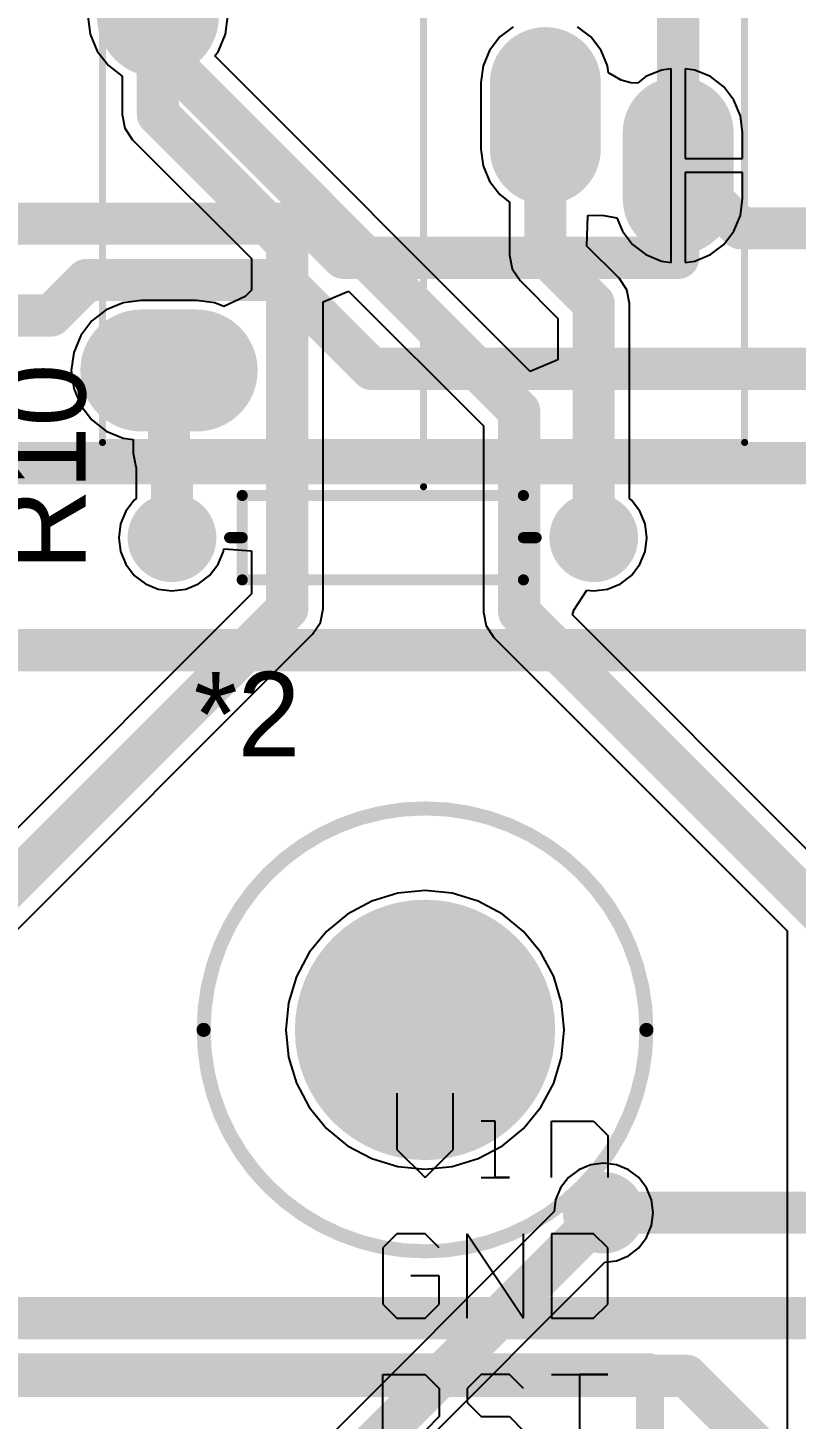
# Model space of a CAD drawing. Header units: millimetres. Extents: x 2.82 to 7.12, y 0.77 to 5.15.
# Drawn here: x 5.982 to 6.529, y 3.668 to 4.658 of the extents above; entities that cross this region are included whole.
import ezdxf

# ---------------------------------------------------------------- set-up
doc = ezdxf.new("R2010")
doc.units = ezdxf.units.MM
doc.header["$MEASUREMENT"] = 0
for name, color, linetype in [('BottomLayer', 5, 'Continuous'), ('BottomSolder', 6, 'Continuous'), ('MultiLayer', 9, 'Continuous'), ('PadHoleLayer', 156, 'Continuous'), ('TopLayer', 1, 'Continuous'), ('TopOverlay', 2, 'Continuous'), ('TopSolder', 216, 'Continuous'), ('ViaHoleLayer', 16, 'Continuous')]:
    doc.layers.add(name, color=color, linetype=linetype)

# ---------------------------------------------------------------- blocks, each defined once
blk = doc.blocks.new('M4_HOLE_2')
at = {"layer": 'BottomLayer', "const_width": 0.08858}
blk.add_lwpolyline([(-0.04429, 0, 1), (0.04429, 0, 1)], format="xyb", close=True, dxfattribs=at)
at = {"layer": 'BottomSolder', "const_width": 0.09258}
blk.add_lwpolyline([(-0.04629, 0, 1), (0.04629, 0, 1)], format="xyb", close=True, dxfattribs=at)
at = {"layer": 'MultiLayer', "const_width": 0.08858}
blk.add_lwpolyline([(-0.04429, 0, 1), (0.04429, 0, 1)], format="xyb", close=True, dxfattribs=at)
at = {"layer": 'PadHoleLayer', "const_width": 0.08858}
blk.add_lwpolyline([(-0.04429, 0, 1), (0.04429, 0, 1)], format="xyb", close=True, dxfattribs=at)
at = {"layer": 'TopLayer', "const_width": 0.08858}
blk.add_lwpolyline([(-0.04429, 0, 1), (0.04429, 0, 1)], format="xyb", close=True, dxfattribs=at)
at = {"layer": 'TopOverlay'}
for points, const_width in [([(0.15748, 0, 1), (-0.15748, 0, 1)], 0.01), ([(-0.15998, 0, 1), (-0.15498, 0, 1)], 0.005), ([(0.15498, 0, 1), (0.15998, 0, 1)], 0.005)]:
    blk.add_lwpolyline(points, format="xyb", close=True, dxfattribs=dict(at, const_width=const_width))
at = {"layer": 'TopSolder', "const_width": 0.09258}
blk.add_lwpolyline([(-0.04629, 0, 1), (0.04629, 0, 1)], format="xyb", close=True, dxfattribs=at)
blk = doc.blocks.new('EC3AW_9')
at = {"layer": 'TopOverlay', "const_width": 0.02}
for points in [[(1.25, 0.8), (1.25, 0)], [(0, 0), (1.25, 0)]]:
    blk.add_lwpolyline(points, dxfattribs=at)
at = {"layer": 'TopOverlay', "const_width": 0.01}
blk.add_lwpolyline([(1.245, 0, 1), (1.255, 0, 1)], format="xyb", close=True, dxfattribs=at)
blk.add_lwpolyline([(1.245, 0, 1), (1.255, 0, 1)], format="xyb", close=True, dxfattribs=at)
blk = doc.blocks.new('N___MCU__0_9_16')
at = {"layer": 'TopOverlay'}
for p, q in [((-1.01995, -1.22499), (-1.01995, -1.16501)), ((-0.88, -1.16501), (-0.88, -1.22499)), ((-0.96997, -1.195), (-0.97997, -1.185)), ((-0.91999, -1.195), (-0.90999, -1.185)), ((-0.94998, -1.195), (-0.96997, -1.195)), ((-0.93998, -1.205), (-0.94998, -1.195)), ((-0.91999, -1.21499), (-0.91999, -1.195)), ((-0.93998, -1.21499), (-0.93998, -1.205)), ((-0.97997, -1.21499), (-0.96997, -1.22499)), ((-0.94998, -1.22499), (-0.93998, -1.21499)), ((-0.90999, -1.22499), (-0.91999, -1.21499)), ((-0.99996, -1.22499), (-1.03995, -1.22499)), ((-1.03995, -1.22499), (-1.01995, -1.22499)), ((-0.96997, -1.22499), (-0.94998, -1.22499)), ((-0.88, -1.22499), (-0.90999, -1.22499)), ((-1.02995, -1.26501), (-1.03995, -1.27501)), ((-0.99996, -1.26501), (-1.02995, -1.26501)), ((-0.99996, -1.32499), (-0.99996, -1.26501)), ((-0.93998, -1.32499), (-0.97997, -1.26501)), ((-0.97997, -1.26501), (-0.97997, -1.32499)), ((-0.93998, -1.26501), (-0.93998, -1.32499)), ((-0.90999, -1.26501), (-0.91999, -1.27501)), ((-0.89, -1.26501), (-0.90999, -1.26501)), ((-0.88, -1.27501), (-0.89, -1.26501)), ((-1.03995, -1.27501), (-1.03995, -1.31499)), ((-0.91999, -1.27501), (-0.91999, -1.295)), ((-0.88, -1.31499), (-0.88, -1.27501)), ((-0.91999, -1.295), (-0.89999, -1.295)), ((-1.03995, -1.31499), (-1.02995, -1.32499)), ((-0.91999, -1.31499), (-0.90999, -1.32499)), ((-0.89, -1.32499), (-0.88, -1.31499)), ((-1.02995, -1.32499), (-0.99996, -1.32499)), ((-0.90999, -1.32499), (-0.89, -1.32499)), ((-1.03995, -1.395), (-1.03995, -1.36501)), ((-0.99996, -1.36501), (-0.99996, -1.405)), ((-0.94998, -1.36501), (-0.96997, -1.36501)), ((-0.96997, -1.36501), (-0.95997, -1.36501)), ((-0.95997, -1.36501), (-0.95997, -1.405)), ((-0.90999, -1.36501), (-0.92998, -1.385)), ((-0.89, -1.385), (-0.90999, -1.36501)), ((-0.92998, -1.385), (-0.92998, -1.42499)), ((-0.89, -1.42499), (-0.89, -1.385)), ((-1.02995, -1.405), (-1.03995, -1.395)), ((-0.99996, -1.405), (-1.02995, -1.405)), ((-0.95997, -1.405), (-0.94998, -1.405))]:
    blk.add_line(p, q, dxfattribs=at)
blk = doc.blocks.new('SJ1_3515_30')
at = {"layer": 'BottomLayer'}
for points, const_width in [([(0.04724, 0.4252), (0.04724, 0.38583)], 0.07874), ([(0.33858, 0.41339), (0.29921, 0.41339)], 0.07874), ([(0.49606, 0.25197), (0.49606, 0.2126)], 0.07874), ([(0.25197, 0.1378), (0.20472, 0.1378)], 0.07087), ([(0.21653, 0.04331), (0.16929, 0.04331)], 0.07087)]:
    blk.add_lwpolyline(points, dxfattribs=dict(at, const_width=const_width))
for points, const_width in [([(0.02756, 0.4252, 1), (0.06693, 0.4252, 1)], 0.03937), ([(0.27953, 0.41339, 1), (0.3189, 0.41339, 1)], 0.03937), ([(0.3189, 0.41339, 1), (0.35827, 0.41339, 1)], 0.03937), ([(0.02756, 0.38583, 1), (0.06693, 0.38583, 1)], 0.03937), ([(0.47638, 0.25197, 1), (0.51575, 0.25197, 1)], 0.03937), ([(0.47638, 0.2126, 1), (0.51575, 0.2126, 1)], 0.03937), ([(0.18701, 0.1378, 1), (0.22244, 0.1378, 1)], 0.03543), ([(0.23425, 0.1378, 1), (0.26969, 0.1378, 1)], 0.03543), ([(0.15157, 0.04331, 1), (0.18701, 0.04331, 1)], 0.03543), ([(0.19882, 0.04331, 1), (0.23425, 0.04331, 1)], 0.03543)]:
    blk.add_lwpolyline(points, format="xyb", close=True, dxfattribs=dict(at, const_width=const_width))
at = {"layer": 'BottomSolder'}
for points, const_width in [([(0.04724, 0.4252), (0.04724, 0.38583)], 0.08674), ([(0.33858, 0.41339), (0.29921, 0.41339)], 0.08674), ([(0.49606, 0.25197), (0.49606, 0.2126)], 0.08674), ([(0.25197, 0.1378), (0.20472, 0.1378)], 0.07887), ([(0.21653, 0.04331), (0.16929, 0.04331)], 0.07887)]:
    blk.add_lwpolyline(points, dxfattribs=dict(at, const_width=const_width))
for points, const_width in [([(0.02556, 0.4252, 1), (0.06893, 0.4252, 1)], 0.04337), ([(0.27753, 0.41339, 1), (0.3209, 0.41339, 1)], 0.04337), ([(0.3169, 0.41339, 1), (0.36027, 0.41339, 1)], 0.04337), ([(0.02556, 0.38583, 1), (0.06893, 0.38583, 1)], 0.04337), ([(0.47438, 0.25197, 1), (0.51775, 0.25197, 1)], 0.04337), ([(0.47438, 0.2126, 1), (0.51775, 0.2126, 1)], 0.04337), ([(0.18501, 0.1378, 1), (0.22444, 0.1378, 1)], 0.03943), ([(0.23225, 0.1378, 1), (0.27169, 0.1378, 1)], 0.03943), ([(0.14957, 0.04331, 1), (0.18901, 0.04331, 1)], 0.03943), ([(0.19682, 0.04331, 1), (0.23625, 0.04331, 1)], 0.03943)]:
    blk.add_lwpolyline(points, format="xyb", close=True, dxfattribs=dict(at, const_width=const_width))
at = {"layer": 'MultiLayer'}
for points, const_width in [([(0.04724, 0.4252), (0.04724, 0.38583)], 0.07874), ([(0.33858, 0.41339), (0.29921, 0.41339)], 0.07874), ([(0.49606, 0.25197), (0.49606, 0.2126)], 0.07874), ([(0.25197, 0.1378), (0.20472, 0.1378)], 0.07087), ([(0.21653, 0.04331), (0.16929, 0.04331)], 0.07087)]:
    blk.add_lwpolyline(points, dxfattribs=dict(at, const_width=const_width))
for points, const_width in [([(0.02756, 0.4252, 1), (0.06693, 0.4252, 1)], 0.03937), ([(0.27953, 0.41339, 1), (0.3189, 0.41339, 1)], 0.03937), ([(0.3189, 0.41339, 1), (0.35827, 0.41339, 1)], 0.03937), ([(0.02756, 0.38583, 1), (0.06693, 0.38583, 1)], 0.03937), ([(0.47638, 0.25197, 1), (0.51575, 0.25197, 1)], 0.03937), ([(0.47638, 0.2126, 1), (0.51575, 0.2126, 1)], 0.03937), ([(0.18701, 0.1378, 1), (0.22244, 0.1378, 1)], 0.03543), ([(0.23425, 0.1378, 1), (0.26969, 0.1378, 1)], 0.03543), ([(0.15157, 0.04331, 1), (0.18701, 0.04331, 1)], 0.03543), ([(0.19882, 0.04331, 1), (0.23425, 0.04331, 1)], 0.03543)]:
    blk.add_lwpolyline(points, format="xyb", close=True, dxfattribs=dict(at, const_width=const_width))
at = {"layer": 'PadHoleLayer'}
for points, const_width in [([(0.30413, 0.41339, 1), (0.33366, 0.41339, 1)], 0.02953), ([(0.03248, 0.40551, 1), (0.06201, 0.40551, 1)], 0.02953), ([(0.4813, 0.23228, 1), (0.51083, 0.23228, 1)], 0.02953), ([(0.21457, 0.1378, 1), (0.24213, 0.1378, 1)], 0.02756), ([(0.17913, 0.04331, 1), (0.20669, 0.04331, 1)], 0.02756)]:
    blk.add_lwpolyline(points, format="xyb", close=True, dxfattribs=dict(at, const_width=const_width))
at = {"layer": 'TopLayer'}
for points, const_width in [([(0.04724, 0.4252), (0.04724, 0.38583)], 0.07874), ([(0.33858, 0.41339), (0.29921, 0.41339)], 0.07874), ([(0.49606, 0.25197), (0.49606, 0.2126)], 0.07874), ([(0.25197, 0.1378), (0.20472, 0.1378)], 0.07087), ([(0.21653, 0.04331), (0.16929, 0.04331)], 0.07087)]:
    blk.add_lwpolyline(points, dxfattribs=dict(at, const_width=const_width))
for points, const_width in [([(0.02756, 0.4252, 1), (0.06693, 0.4252, 1)], 0.03937), ([(0.27953, 0.41339, 1), (0.3189, 0.41339, 1)], 0.03937), ([(0.3189, 0.41339, 1), (0.35827, 0.41339, 1)], 0.03937), ([(0.02756, 0.38583, 1), (0.06693, 0.38583, 1)], 0.03937), ([(0.47638, 0.25197, 1), (0.51575, 0.25197, 1)], 0.03937), ([(0.47638, 0.2126, 1), (0.51575, 0.2126, 1)], 0.03937), ([(0.18701, 0.1378, 1), (0.22244, 0.1378, 1)], 0.03543), ([(0.23425, 0.1378, 1), (0.26969, 0.1378, 1)], 0.03543), ([(0.15157, 0.04331, 1), (0.18701, 0.04331, 1)], 0.03543), ([(0.19882, 0.04331, 1), (0.23425, 0.04331, 1)], 0.03543)]:
    blk.add_lwpolyline(points, format="xyb", close=True, dxfattribs=dict(at, const_width=const_width))
at = {"layer": 'TopOverlay', "const_width": 0.005}
for points in [[(-0.00394, 0.45276), (-0.00394, -0.00394)], [(-0.00394, 0.45276), (0.56299, 0.45276)], [(0.56299, 0.45276), (0.56299, -0.00394)], [(0.56299, 0.34252), (0.69291, 0.34252)], [(0.69291, 0.34252), (0.69291, 0.1063)], [(-0.03543, 0.22441), (0.69291, 0.22441)], [(0.56299, 0.1063), (0.69291, 0.1063)], [(-0.00394, -0.00394), (0.56299, -0.00394)]]:
    blk.add_lwpolyline(points, dxfattribs=at)
at = {"layer": 'TopOverlay', "const_width": 0.0025}
for points in [[(-0.00519, 0.45276, 1), (-0.00269, 0.45276, 1)], [(-0.00519, 0.45276, 1), (-0.00269, 0.45276, 1)], [(0.56174, 0.45276, 1), (0.56424, 0.45276, 1)], [(0.56174, 0.45276, 1), (0.56424, 0.45276, 1)], [(0.56174, 0.34252, 1), (0.56424, 0.34252, 1)], [(0.69166, 0.34252, 1), (0.69416, 0.34252, 1)], [(0.69166, 0.34252, 1), (0.69416, 0.34252, 1)], [(-0.03668, 0.22441, 1), (-0.03418, 0.22441, 1)], [(0.69166, 0.22441, 1), (0.69416, 0.22441, 1)], [(0.56174, 0.1063, 1), (0.56424, 0.1063, 1)], [(0.69166, 0.1063, 1), (0.69416, 0.1063, 1)], [(0.69166, 0.1063, 1), (0.69416, 0.1063, 1)], [(-0.00519, -0.00394, 1), (-0.00269, -0.00394, 1)], [(-0.00519, -0.00394, 1), (-0.00269, -0.00394, 1)], [(0.56174, -0.00394, 1), (0.56424, -0.00394, 1)], [(0.56174, -0.00394, 1), (0.56424, -0.00394, 1)]]:
    blk.add_lwpolyline(points, format="xyb", close=True, dxfattribs=at)
at = {"layer": 'TopSolder'}
for points, const_width in [([(0.04724, 0.4252), (0.04724, 0.38583)], 0.08674), ([(0.33858, 0.41339), (0.29921, 0.41339)], 0.08674), ([(0.49606, 0.25197), (0.49606, 0.2126)], 0.08674), ([(0.25197, 0.1378), (0.20472, 0.1378)], 0.07887), ([(0.21653, 0.04331), (0.16929, 0.04331)], 0.07887)]:
    blk.add_lwpolyline(points, dxfattribs=dict(at, const_width=const_width))
for points, const_width in [([(0.02556, 0.4252, 1), (0.06893, 0.4252, 1)], 0.04337), ([(0.27753, 0.41339, 1), (0.3209, 0.41339, 1)], 0.04337), ([(0.3169, 0.41339, 1), (0.36027, 0.41339, 1)], 0.04337), ([(0.02556, 0.38583, 1), (0.06893, 0.38583, 1)], 0.04337), ([(0.47438, 0.25197, 1), (0.51775, 0.25197, 1)], 0.04337), ([(0.47438, 0.2126, 1), (0.51775, 0.2126, 1)], 0.04337), ([(0.18501, 0.1378, 1), (0.22444, 0.1378, 1)], 0.03943), ([(0.23225, 0.1378, 1), (0.27169, 0.1378, 1)], 0.03943), ([(0.14957, 0.04331, 1), (0.18901, 0.04331, 1)], 0.03943), ([(0.19682, 0.04331, 1), (0.23625, 0.04331, 1)], 0.03943)]:
    blk.add_lwpolyline(points, format="xyb", close=True, dxfattribs=dict(at, const_width=const_width))
blk = doc.blocks.new('AXIAL_0_3_46')
at = {"layer": 'BottomLayer', "const_width": 0.02756}
for points in [[(-0.16378, 0, 1), (-0.13622, 0, 1)], [(0.13622, 0, 1), (0.16378, 0, 1)]]:
    blk.add_lwpolyline(points, format="xyb", close=True, dxfattribs=at)
at = {"layer": 'BottomSolder', "const_width": 0.03156}
for points in [[(-0.16578, 0, 1), (-0.13422, 0, 1)], [(0.13422, 0, 1), (0.16578, 0, 1)]]:
    blk.add_lwpolyline(points, format="xyb", close=True, dxfattribs=at)
at = {"layer": 'MultiLayer', "const_width": 0.02756}
for points in [[(-0.16378, 0, 1), (-0.13622, 0, 1)], [(0.13622, 0, 1), (0.16378, 0, 1)]]:
    blk.add_lwpolyline(points, format="xyb", close=True, dxfattribs=at)
at = {"layer": 'PadHoleLayer', "const_width": 0.01673}
for points in [[(-0.15837, 0, 1), (-0.14163, 0, 1)], [(0.14163, 0, 1), (0.15837, 0, 1)]]:
    blk.add_lwpolyline(points, format="xyb", close=True, dxfattribs=at)
at = {"layer": 'TopLayer', "const_width": 0.02756}
for points in [[(-0.16378, 0, 1), (-0.13622, 0, 1)], [(0.13622, 0, 1), (0.16378, 0, 1)]]:
    blk.add_lwpolyline(points, format="xyb", close=True, dxfattribs=at)
at = {"layer": 'TopOverlay', "const_width": 0.00787}
for points in [[(0.1, 0.03), (-0.1, 0.03)], [(-0.1, 0.03), (-0.1, -0.03)], [(0.1, 0.03), (0.1, 0)], [(-0.1, 0), (-0.109, 0)], [(0.1, 0), (0.1, -0.03)], [(0.109, 0), (0.1, 0)], [(0.1, -0.03), (-0.1, -0.03)]]:
    blk.add_lwpolyline(points, dxfattribs=at)
at = {"layer": 'TopOverlay', "const_width": 0.00394}
for points in [[(-0.10197, 0.03, 1), (-0.09803, 0.03, 1)], [(-0.10197, 0.03, 1), (-0.09803, 0.03, 1)], [(0.09803, 0.03, 1), (0.10197, 0.03, 1)], [(0.09803, 0.03, 1), (0.10197, 0.03, 1)], [(-0.11097, 0, 1), (-0.10703, 0, 1)], [(-0.10197, 0, 1), (-0.09803, 0, 1)], [(0.09803, 0, 1), (0.10197, 0, 1)], [(0.09803, 0, 1), (0.10197, 0, 1)], [(0.09803, 0, 1), (0.10197, 0, 1)], [(0.10703, 0, 1), (0.11097, 0, 1)], [(-0.10197, -0.03, 1), (-0.09803, -0.03, 1)], [(-0.10197, -0.03, 1), (-0.09803, -0.03, 1)], [(0.09803, -0.03, 1), (0.10197, -0.03, 1)], [(0.09803, -0.03, 1), (0.10197, -0.03, 1)]]:
    blk.add_lwpolyline(points, format="xyb", close=True, dxfattribs=at)
at = {"layer": 'TopSolder', "const_width": 0.03156}
for points in [[(-0.16578, 0, 1), (-0.13422, 0, 1)], [(0.13422, 0, 1), (0.16578, 0, 1)]]:
    blk.add_lwpolyline(points, format="xyb", close=True, dxfattribs=at)

msp = doc.modelspace()

# ---------------------------------------------------------------- linework, layer by layer
at = {"layer": 'BottomLayer', "const_width": 0.03}
for points in [[(6.44508, 4.494), (6.44508, 4.55957)], [(6.44508, 4.55957), (6.48964, 4.515)], [(5.95882, 4.51827), (6.18266, 4.51827)], [(6.18266, 4.51827), (6.20693, 4.494)], [(6.48964, 4.515), (6.69, 4.515)], [(6.20693, 4.494), (6.44508, 4.494)], [(5.999, 4.453), (6.02427, 4.47827)], [(6.02427, 4.47827), (6.16373, 4.47827)], [(6.16373, 4.47827), (6.227, 4.415)], [(5.838, 4.453), (5.999, 4.453)], [(6.227, 4.415), (6.69, 4.415)], [(4.46233, 4.348), (6.588, 4.348)], [(4.40843, 4.215), (6.69, 4.215)], [(6.392, 3.815), (6.69, 3.815)], [(5.58554, 3.74), (6.863, 3.74)], [(5.52053, 3.699), (6.451, 3.699)], [(6.451, 3.699), (6.51, 3.64)]]:
    msp.add_lwpolyline(points, dxfattribs=at)
at = {"layer": 'BottomLayer'}
for points, const_width in [([(6.43758, 4.55957, 1), (6.45258, 4.55957, 1)], 0.015), ([(6.43758, 4.55957, 1), (6.45258, 4.55957, 1)], 0.015), ([(6.17516, 4.51827, 1), (6.19016, 4.51827, 1)], 0.015), ([(6.17516, 4.51827, 1), (6.19016, 4.51827, 1)], 0.015), ([(6.48214, 4.515, 1), (6.49714, 4.515, 1)], 0.015), ([(6.48214, 4.515, 1), (6.49714, 4.515, 1)], 0.015), ([(6.19943, 4.494, 1), (6.21443, 4.494, 1)], 0.015), ([(6.19943, 4.494, 1), (6.21443, 4.494, 1)], 0.015), ([(6.43758, 4.494, 1), (6.45258, 4.494, 1)], 0.015), ([(6.43758, 4.494, 1), (6.45258, 4.494, 1)], 0.015), ([(6.01677, 4.47827, 1), (6.03177, 4.47827, 1)], 0.015), ([(6.01677, 4.47827, 1), (6.03177, 4.47827, 1)], 0.015), ([(6.15623, 4.47827, 1), (6.17123, 4.47827, 1)], 0.015), ([(6.15623, 4.47827, 1), (6.17123, 4.47827, 1)], 0.015), ([(5.9915, 4.453, 1), (6.0065, 4.453, 1)], 0.015), ([(5.9915, 4.453, 1), (6.0065, 4.453, 1)], 0.015), ([(6.2195, 4.415, 1), (6.2345, 4.415, 1)], 0.015), ([(6.2195, 4.415, 1), (6.2345, 4.415, 1)], 0.015), ([(6.3795, 3.815, 1), (6.4045, 3.815, 1)], 0.025), ([(6.3845, 3.815, 1), (6.3995, 3.815, 1)], 0.015), ([(6.4435, 3.699, 1), (6.4585, 3.699, 1)], 0.015), ([(6.4435, 3.699, 1), (6.4585, 3.699, 1)], 0.015)]:
    msp.add_lwpolyline(points, format="xyb", close=True, dxfattribs=dict(at, const_width=const_width))
at = {"layer": 'BottomSolder', "const_width": 0.029}
msp.add_lwpolyline([(6.3775, 3.815, 1), (6.4065, 3.815, 1)], format="xyb", close=True, dxfattribs=at)
at = {"layer": 'MultiLayer', "const_width": 0.025}
msp.add_lwpolyline([(6.3795, 3.815, 1), (6.4045, 3.815, 1)], format="xyb", close=True, dxfattribs=at)
at = {"layer": 'TopLayer'}
for p, q in [((6.0252, 4.66587), (6.0269, 4.65298)), ((6.1231, 4.65298), (6.1248, 4.66587)), ((6.0269, 4.65298), (6.03188, 4.64097)), ((6.11812, 4.64097), (6.1231, 4.65298)), ((6.31819, 4.65103), (6.3109, 4.64153)), ((6.32768, 4.65831), (6.31819, 4.65103)), ((6.38299, 4.65103), (6.3735, 4.65831)), ((6.39028, 4.64153), (6.38299, 4.65103)), ((6.03188, 4.64097), (6.03979, 4.63066)), ((6.1155, 4.63755), (6.11812, 4.64097)), ((6.3109, 4.64153), (6.30633, 4.63048)), ((6.39485, 4.63048), (6.39028, 4.64153)), ((6.03979, 4.63066), (6.04951, 4.6232)), ((6.33983, 4.41322), (6.1155, 4.63755)), ((6.30633, 4.63048), (6.30476, 4.61862)), ((6.3955, 4.62555), (6.39485, 4.63048)), ((6.04951, 4.6232), (6.04951, 4.596)), ((6.40455, 4.62031), (6.3955, 4.62555)), ((6.41136, 4.61832), (6.40455, 4.62031)), ((6.42217, 4.62287), (6.4161, 4.61822)), ((6.43322, 4.62745), (6.42217, 4.62287)), ((6.44008, 4.62835), (6.43322, 4.62745)), ((6.44008, 4.55957), (6.44008, 4.62835)), ((6.45694, 4.62745), (6.45008, 4.62835)), ((6.45008, 4.62835), (6.45008, 4.56457)), ((6.46799, 4.62287), (6.45694, 4.62745)), ((6.47748, 4.61559), (6.46799, 4.62287)), ((6.30476, 4.61862), (6.30476, 4.57138)), ((6.4161, 4.61822), (6.41136, 4.61832)), ((6.48476, 4.6061), (6.47748, 4.61559)), ((6.48934, 4.59505), (6.48476, 4.6061)), ((6.04951, 4.596), (6.05145, 4.58625)), ((6.4909, 4.58319), (6.48934, 4.59505)), ((6.05145, 4.58625), (6.05698, 4.57798)), ((6.4909, 4.56457), (6.4909, 4.58319)), ((6.05698, 4.57798), (6.14151, 4.49344)), ((6.30476, 4.57138), (6.30633, 4.55952)), ((6.45008, 4.56457), (6.4909, 4.56457)), ((6.30633, 4.55952), (6.3109, 4.54847)), ((6.44008, 4.49078), (6.44008, 4.55957)), ((6.4909, 4.55457), (6.45008, 4.55457)), ((6.45008, 4.55457), (6.45008, 4.49078)), ((6.4909, 4.53594), (6.4909, 4.55457)), ((6.3109, 4.54847), (6.31819, 4.53897)), ((6.31819, 4.53897), (6.3251, 4.53367)), ((6.3251, 4.53367), (6.3251, 4.49582)), ((6.48934, 4.52408), (6.4909, 4.53594)), ((6.38017, 4.50228), (6.38077, 4.52412)), ((6.38077, 4.52412), (6.38093, 4.52428)), ((6.38093, 4.52428), (6.39228, 4.52417)), ((6.39228, 4.52417), (6.40148, 4.52248)), ((6.40148, 4.52248), (6.40539, 4.51303)), ((6.48476, 4.51303), (6.48934, 4.52408)), ((6.40539, 4.51303), (6.41267, 4.50354)), ((6.47748, 4.50354), (6.48476, 4.51303)), ((6.40302, 4.47943), (6.38017, 4.50228)), ((6.41267, 4.50354), (6.42217, 4.49626)), ((6.46799, 4.49626), (6.47748, 4.50354)), ((6.14151, 4.49344), (6.14151, 4.47105)), ((6.3251, 4.49582), (6.32704, 4.48607)), ((6.42217, 4.49626), (6.43322, 4.49168)), ((6.45694, 4.49168), (6.46799, 4.49626)), ((6.32704, 4.48607), (6.33257, 4.4778)), ((6.43322, 4.49168), (6.44008, 4.49078)), ((6.45008, 4.49078), (6.45694, 4.49168)), ((6.33257, 4.4778), (6.35951, 4.45085)), ((6.40855, 4.47116), (6.40302, 4.47943)), ((6.06319, 4.46369), (6.0503, 4.462)), ((6.10256, 4.46369), (6.06319, 4.46369)), ((6.11545, 4.462), (6.10256, 4.46369)), ((6.137, 4.46655), (6.12183, 4.45936)), ((6.14151, 4.47105), (6.137, 4.46655)), ((6.19249, 4.46274), (6.21068, 4.47028)), ((6.19249, 4.24448), (6.19249, 4.46274)), ((6.21068, 4.47028), (6.30651, 4.37444)), ((6.41049, 4.46141), (6.40855, 4.47116)), ((6.03829, 4.45702), (6.02798, 4.44911)), ((6.0503, 4.462), (6.03829, 4.45702)), ((6.12183, 4.45936), (6.11545, 4.462)), ((6.41049, 4.32278), (6.41049, 4.46141)), ((6.02798, 4.44911), (6.02006, 4.4388)), ((6.35951, 4.45085), (6.35951, 4.42138)), ((6.02006, 4.4388), (6.01509, 4.42679)), ((6.01509, 4.42679), (6.01339, 4.4139)), ((6.01339, 4.4139), (6.01509, 4.40101)), ((6.35951, 4.42138), (6.33983, 4.41322)), ((6.01509, 4.40101), (6.02006, 4.389)), ((6.02006, 4.389), (6.02798, 4.37869)), ((6.02798, 4.37869), (6.03829, 4.37077)), ((6.30651, 4.37444), (6.30651, 4.242)), ((6.03829, 4.37077), (6.0503, 4.3658)), ((6.0503, 4.3658), (6.05738, 4.36487)), ((6.05738, 4.36487), (6.05738, 4.35513)), ((6.05738, 4.35513), (6.05932, 4.34537)), ((6.05932, 4.34537), (6.05951, 4.34509)), ((6.05951, 4.34509), (6.05951, 4.32278)), ((6.05219, 4.31394), (6.04841, 4.3048)), ((6.05821, 4.32179), (6.05219, 4.31394)), ((6.05951, 4.32278), (6.05821, 4.32179)), ((6.41179, 4.32179), (6.41049, 4.32278)), ((6.41781, 4.31394), (6.41179, 4.32179)), ((6.42159, 4.3048), (6.41781, 4.31394)), ((6.04841, 4.3048), (6.04712, 4.295)), ((6.42288, 4.295), (6.42159, 4.3048)), ((6.04712, 4.295), (6.04841, 4.2852)), ((6.42159, 4.2852), (6.42288, 4.295)), ((6.04841, 4.2852), (6.05219, 4.27606)), ((6.11781, 4.27606), (6.12159, 4.2852)), ((6.12159, 4.2852), (6.12183, 4.28696)), ((6.12183, 4.28696), (6.14151, 4.28567)), ((6.14151, 4.28567), (6.14151, 4.25504)), ((6.41781, 4.27606), (6.42159, 4.2852)), ((6.05219, 4.27606), (6.05821, 4.26821)), ((6.11179, 4.26821), (6.11781, 4.27606)), ((6.41179, 4.26821), (6.41781, 4.27606)), ((6.05821, 4.26821), (6.06606, 4.26219)), ((6.10394, 4.26219), (6.11179, 4.26821)), ((6.40394, 4.26219), (6.41179, 4.26821)), ((6.14151, 4.25504), (5.49517, 3.6087)), ((6.06606, 4.26219), (6.0752, 4.25841)), ((6.0752, 4.25841), (6.085, 4.25712)), ((6.085, 4.25712), (6.0948, 4.25841)), ((6.0948, 4.25841), (6.10394, 4.26219)), ((6.37075, 4.24336), (6.38013, 4.25776)), ((6.38013, 4.25776), (6.385, 4.25712)), ((6.385, 4.25712), (6.3948, 4.25841)), ((6.3948, 4.25841), (6.40394, 4.26219)), ((6.19055, 4.23473), (6.19249, 4.24448)), ((6.18502, 4.22646), (6.19055, 4.23473)), ((6.30651, 4.242), (6.30845, 4.23225)), ((6.36983, 4.24022), (6.37075, 4.24336)), ((6.54283, 4.06722), (6.36983, 4.24022)), ((5.52849, 3.56992), (6.18502, 4.22646)), ((6.30845, 4.23225), (6.31398, 4.22398)), ((6.31398, 4.22398), (6.52251, 4.01544)), ((6.24567, 4.04216), (6.22709, 4.03652)), ((6.265, 4.04406), (6.24567, 4.04216)), ((6.28433, 4.04216), (6.265, 4.04406)), ((6.30291, 4.03652), (6.28433, 4.04216)), ((6.20997, 4.02737), (6.19495, 4.01505)), ((6.22709, 4.03652), (6.20997, 4.02737)), ((6.32003, 4.02737), (6.30291, 4.03652)), ((6.33505, 4.01505), (6.32003, 4.02737)), ((6.19495, 4.01505), (6.18263, 4.00003)), ((6.34737, 4.00003), (6.33505, 4.01505)), ((6.52251, 4.01544), (6.52251, 3.203)), ((6.18263, 4.00003), (6.17348, 3.98291)), ((6.35652, 3.98291), (6.34737, 4.00003)), ((6.17348, 3.98291), (6.16784, 3.96433)), ((6.36216, 3.96433), (6.35652, 3.98291)), ((6.16784, 3.96433), (6.16594, 3.945)), ((6.36406, 3.945), (6.36216, 3.96433)), ((6.16594, 3.945), (6.16784, 3.92567)), ((6.36216, 3.92567), (6.36406, 3.945)), ((6.16784, 3.92567), (6.17348, 3.90709)), ((6.35652, 3.90709), (6.36216, 3.92567)), ((6.17348, 3.90709), (6.18263, 3.88997)), ((6.34737, 3.88997), (6.35652, 3.90709)), ((6.18263, 3.88997), (6.19495, 3.87495)), ((6.33505, 3.87495), (6.34737, 3.88997)), ((6.19495, 3.87495), (6.20997, 3.86263)), ((6.32003, 3.86263), (6.33505, 3.87495)), ((6.20997, 3.86263), (6.22709, 3.85348)), ((6.30291, 3.85348), (6.32003, 3.86263)), ((6.22709, 3.85348), (6.24567, 3.84784)), ((6.28433, 3.84784), (6.30291, 3.85348)), ((6.38286, 3.8491), (6.37435, 3.84557)), ((6.392, 3.8503), (6.38286, 3.8491)), ((6.40114, 3.8491), (6.392, 3.8503)), ((6.40965, 3.84557), (6.40114, 3.8491)), ((6.24567, 3.84784), (6.265, 3.84594)), ((6.265, 3.84594), (6.28433, 3.84784)), ((6.36704, 3.83996), (6.36143, 3.83265)), ((6.37435, 3.84557), (6.36704, 3.83996)), ((6.41696, 3.83996), (6.40965, 3.84557)), ((6.42257, 3.83265), (6.41696, 3.83996)), ((6.36143, 3.83265), (6.3579, 3.82414)), ((6.4261, 3.82414), (6.42257, 3.83265)), ((6.3579, 3.82414), (6.35681, 3.81586)), ((6.4273, 3.815), (6.4261, 3.82414)), ((6.35681, 3.81586), (5.71414, 3.17319)), ((6.4261, 3.80586), (6.4273, 3.815)), ((6.42257, 3.79735), (6.4261, 3.80586)), ((6.40965, 3.78443), (6.41696, 3.79004)), ((6.41696, 3.79004), (6.42257, 3.79735)), ((5.75019, 3.13714), (6.39286, 3.77981)), ((6.39286, 3.77981), (6.40114, 3.7809)), ((6.40114, 3.7809), (6.40965, 3.78443))]:
    msp.add_line(p, q, dxfattribs=at)
at = {"layer": 'TopLayer', "const_width": 0.03}
for points in [[(6.44508, 4.55957), (6.44508, 4.81764)], [(6.075, 4.642), (6.075, 4.68555)], [(6.075, 4.642), (6.332, 4.385)], [(6.075, 4.596), (6.075, 4.642)], [(6.075, 4.596), (6.167, 4.504)], [(6.35059, 4.49582), (6.35059, 4.595)], [(6.167, 4.24448), (6.167, 4.504)], [(6.35059, 4.49582), (6.385, 4.46141)], [(6.385, 4.295), (6.385, 4.46141)], [(6.08287, 4.35513), (6.08287, 4.4139)], [(6.332, 4.242), (6.332, 4.385)], [(6.08287, 4.35513), (6.085, 4.353)], [(6.085, 4.295), (6.085, 4.353)], [(5.503, 3.58048), (6.167, 4.24448)], [(6.332, 4.242), (6.548, 4.026)], [(5.715, 3.138), (6.392, 3.815)]]:
    msp.add_lwpolyline(points, dxfattribs=at)
at = {"layer": 'TopLayer'}
for points, const_width in [([(6.0675, 4.642, 1), (6.0825, 4.642, 1)], 0.015), ([(6.0675, 4.642, 1), (6.0825, 4.642, 1)], 0.015), ([(6.0675, 4.642, 1), (6.0825, 4.642, 1)], 0.015), ([(6.0675, 4.596, 1), (6.0825, 4.596, 1)], 0.015), ([(6.0675, 4.596, 1), (6.0825, 4.596, 1)], 0.015), ([(6.34309, 4.595, 1), (6.35809, 4.595, 1)], 0.015), ([(6.43758, 4.55957, 1), (6.45258, 4.55957, 1)], 0.015), ([(6.1595, 4.504, 1), (6.1745, 4.504, 1)], 0.015), ([(6.1595, 4.504, 1), (6.1745, 4.504, 1)], 0.015), ([(6.34309, 4.49582, 1), (6.35809, 4.49582, 1)], 0.015), ([(6.34309, 4.49582, 1), (6.35809, 4.49582, 1)], 0.015), ([(6.3775, 4.46141, 1), (6.3925, 4.46141, 1)], 0.015), ([(6.3775, 4.46141, 1), (6.3925, 4.46141, 1)], 0.015), ([(6.07537, 4.4139, 1), (6.09037, 4.4139, 1)], 0.015), ([(6.3245, 4.385, 1), (6.3395, 4.385, 1)], 0.015), ([(6.3245, 4.385, 1), (6.3395, 4.385, 1)], 0.015), ([(6.07537, 4.35513, 1), (6.09037, 4.35513, 1)], 0.015), ([(6.07537, 4.35513, 1), (6.09037, 4.35513, 1)], 0.015), ([(6.0775, 4.353, 1), (6.0925, 4.353, 1)], 0.015), ([(6.0775, 4.353, 1), (6.0925, 4.353, 1)], 0.015), ([(6.0775, 4.295, 1), (6.0925, 4.295, 1)], 0.015), ([(6.3775, 4.295, 1), (6.3925, 4.295, 1)], 0.015), ([(6.1595, 4.24448, 1), (6.1745, 4.24448, 1)], 0.015), ([(6.1595, 4.24448, 1), (6.1745, 4.24448, 1)], 0.015), ([(6.3245, 4.242, 1), (6.3395, 4.242, 1)], 0.015), ([(6.3245, 4.242, 1), (6.3395, 4.242, 1)], 0.015), ([(6.3795, 3.815, 1), (6.4045, 3.815, 1)], 0.025), ([(6.3845, 3.815, 1), (6.3995, 3.815, 1)], 0.015)]:
    msp.add_lwpolyline(points, format="xyb", close=True, dxfattribs=dict(at, const_width=const_width))
at = {"layer": 'TopSolder', "const_width": 0.029}
msp.add_lwpolyline([(6.3775, 3.815, 1), (6.4065, 3.815, 1)], format="xyb", close=True, dxfattribs=at)
at = {"layer": 'ViaHoleLayer', "const_width": 0.014}
msp.add_lwpolyline([(6.385, 3.815, 1), (6.399, 3.815, 1)], format="xyb", close=True, dxfattribs=at)

# ---------------------------------------------------------------- block references
for name, p, rotation in [('SJ1_3515_30', (6.48839, 4.36665), 90), ('AXIAL_0_3_46', (6.235, 4.295), 180), ('N___MCU__0_9_16', (5.355, 2.475), 180), ('EC3AW_9', (6.425, 2.455), 90)]:
    msp.add_blockref(name, p, dxfattribs=dict(rotation=rotation))
msp.add_blockref('M4_HOLE_2', (6.265, 3.945))

# ---------------------------------------------------------------- texts
at = {"layer": 'TopOverlay'}
msp.add_text('R10', height=0.06, rotation=90, dxfattribs=at).set_placement((6.0235, 4.2715))
msp.add_text('*2', height=0.06, dxfattribs=at).set_placement((6.1005, 4.1395))

doc.saveas('drawing.dxf')
